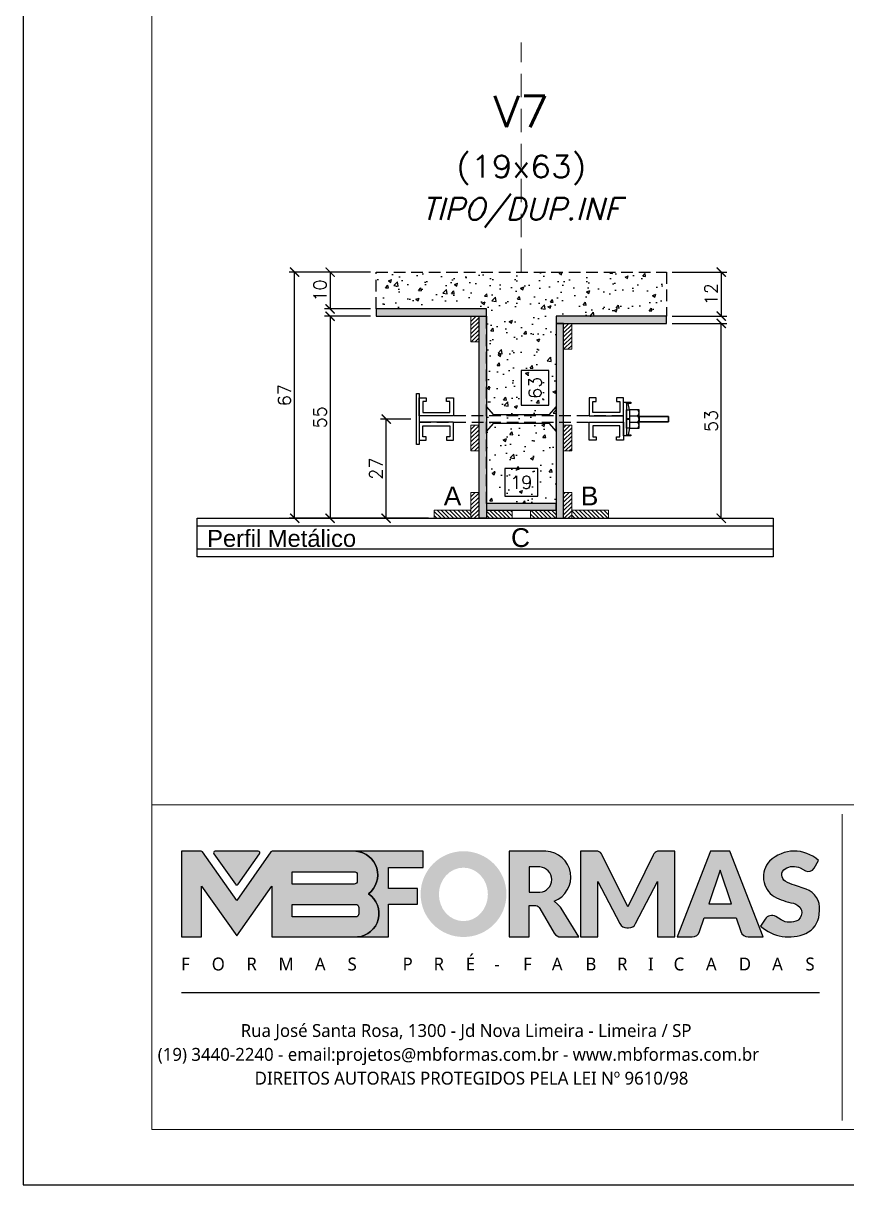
# Model space of a CAD drawing. Extents: x -23436 to 4767, y -4638 to 9755.
# Drawn here: x -20676 to -20228, y 2932 to 3565 of the extents above; entities that cross this region are included whole.
import ezdxf
from ezdxf.enums import TextEntityAlignment as Align

# ---------------------------------------------------------------- set-up
doc = ezdxf.new("R2010")
doc.units = 0
doc.header["$PDMODE"] = 2
doc.header["$PDSIZE"] = 10
doc.linetypes.add('CABLIN', pattern=[0.35, 0.25, -0.1])
doc.linetypes.add('HIDDEN', pattern=[9.525, 6.35, -3.175])
doc.layers.get('0').update_dxf_attribs({"lineweight": 13})
doc.layers.get('Defpoints').update_dxf_attribs({"lineweight": 13})
for name, color, linetype in [('Barra de Ancoragem', 20, 'Continuous'), ('Concreto', 250, 'HIDDEN'), ('Cota', 4, 'Continuous'), ('Cota Seção (2x)', 4, 'Continuous'), ('Hachura', 252, 'CABLIN'), ('MB Logo', 255, 'Continuous'), ('Painéis', 200, 'Continuous'), ('Perfil Metálico', 224, 'Continuous'), ('Texto de Titulo', 7, 'Continuous'), ('Texto Qtd Sarr', 242, 'Continuous'), ('Tubo de PVC', 51, 'Continuous')]:
    doc.layers.add(name, color=color, linetype=linetype)
for name, color, linetype, lineweight in [('FOLHA MB', 7, 'Continuous', 13), ('Madeira', 100, 'Continuous', 13), ('Texto Seção', 7, 'Continuous', 15)]:
    doc.layers.add(name, color=color, linetype=linetype, lineweight=lineweight)
doc.layers.add('Laje_Perimetro', color=7, linetype='Continuous', plot=False)
doc.styles.add('ARIAL', font='arial.ttf', dxfattribs={"oblique": 15, "height": 25})
doc.styles.add('MtXpl_Lucida_Sans_Un', font='l_10646.ttf')
doc.styles.add('ROMANS', font='romans.shx')
doc.dimstyles.new('Cota Seção (2x)', dxfattribs={"dimtxt": 7, "dimasz": 5, "dimexe": 3, "dimexo": 3, "dimgap": 2, "dimtad": 3, "dimdec": 1, "dimlfac": 0.5, "dimzin": 12, "dimdsep": 46, "dimtxsty": 'ROMANS', "dimblk": 'ARCHTICK', "dimcen": 0, "dimclrd": 4, "dimclre": 4, "dimclrt": 1, "dimadec": 1, "dimazin": 3, "dimtfac": 1, "dimtdec": 1, "dimtmove": 0, "dimatfit": 3, "dimldrblk": 'OBLIQUE', "dimfxl": 1, "dimtolj": 1, "dimtzin": 12, "dimarcsym": 0})
doc.dimstyles.new('Cota Seção interna', dxfattribs={"dimtxt": 7, "dimasz": 6, "dimexe": 0.18, "dimexo": 2, "dimgap": -4, "dimtad": 3, "dimdec": 1, "dimlfac": 0.5, "dimzin": 12, "dimdsep": 46, "dimtxsty": 'ROMANS', "dimblk": 'ARCHTICK', "dimcen": 0.09, "dimse1": 1, "dimse2": 1, "dimsd1": 1, "dimsd2": 1, "dimclrd": 180, "dimclre": 5, "dimclrt": 1, "dimadec": 0, "dimazin": 3, "dimtfac": 1, "dimtdec": 1, "dimtofl": 0, "dimtmove": 0, "dimatfit": 3, "dimldrblk": 'ARCHTICK', "dimfxl": 1, "dimtolj": 1, "dimtzin": 0, "dimarcsym": 0})
pattern_1 = [(315, (2532.2894, -4934.4996), (1.12253202, 1.12253202), [])]
pattern_2 = [(45, (-12125.087, 26394.387), (-1.12253202, 1.12253202), [])]

# ---------------------------------------------------------------- blocks, each defined once
blk = doc.blocks.new('MB-NOVO')
at = {"layer": 'MB Logo', "linetype": 'Continuous'}
h = blk.add_hatch(color=256, dxfattribs=at)
h.dxf.hatch_style = 1
h.set_gradient(color1=(242, 132, 69), color2=(247, 180, 141), rotation=90, tint=1)
h.paths.add_polyline_path([(-18529.58, 10980.84), (-18475.71, 10980.84, 0.706757), (-18468.67, 11008.01, 0.681802), (-18476.71, 11034.89), (-18529.36, 11034.89, 0.243712), (-18530.18, 11034.46), (-18551.72, 11003.93), (-18573.27, 11034.46, 0.243712), (-18574.09, 11034.89), (-18586.52, 11034.89), (-18586.52, 10980.84), (-18573.87, 10980.84), (-18573.87, 11012.87), (-18551.72, 10981.49), (-18529.58, 11012.87)])
h.paths.add_polyline_path([(-18516.75, 11014.08), (-18516.75, 11021.99), (-18477.79, 11021.99, -0.414214), (-18475.79, 11019.99), (-18475.79, 11016.08, -0.414214), (-18477.79, 11014.08)], flags=16)
h.paths.add_polyline_path([(-18516.75, 11001.39), (-18476.79, 11001.39, -0.414214), (-18474.79, 10999.39), (-18474.79, 10995.48, -0.414214), (-18476.79, 10993.48), (-18516.75, 10993.48)], flags=16)
at = {"layer": 'MB Logo', "true_color": 0x262626}
h = blk.add_hatch(color=250, dxfattribs=at)
h.dxf.hatch_style = 1
h.paths.add_polyline_path([(-18537.31, 11033.31, 0.60809), (-18538.12, 11034.89), (-18565.32, 11034.89, 0.60809), (-18566.14, 11033.31), (-18552.54, 11014.04, 0.518202), (-18550.91, 11014.04)])
h = blk.add_hatch(color=250, dxfattribs=at)
h.dxf.hatch_style = 1
h.paths.add_polyline_path([(-18456.17, 11011.29), (-18456.17, 11024.65), (-18434.21, 11024.65), (-18434.21, 11034.89), (-18476.71, 11034.89, -0.681802), (-18468.67, 11008.01, -0.706757), (-18475.71, 10980.84), (-18456.17, 10980.84), (-18456.17, 11001.45), (-18437.83, 11001.45), (-18437.83, 11011.29)])
h = blk.add_hatch(color=250, dxfattribs=at)
h.dxf.hatch_style = 1
h.paths.add_polyline_path([(-18435.91, 11007.86, 1), (-18381.87, 11007.86, 1)])
edge = h.paths.add_edge_path(flags=16)
edge.add_ellipse((-18408.97, 11007.68), major_axis=(0, 16.84), ratio=0.916255, start_angle=0, end_angle=360)
h = blk.add_hatch(color=250, dxfattribs=at)
h.dxf.hatch_style = 1
h.paths.add_polyline_path([(-18356.97, 11034.89), (-18380.17, 11034.89), (-18380.17, 10980.84), (-18367.64, 10980.84), (-18367.64, 11000.71), (-18363.41, 11000.71, -0.195765), (-18360.9, 10998.88), (-18351.79, 10983.24, 0.261385), (-18347.52, 10980.84), (-18336.38, 10980.84), (-18347.47, 10999, 0.082429), (-18349.61, 11001.48), (-18351.9, 11003.39, 0.81838)])
h.paths.add_polyline_path([(-18360.76, 11009), (-18367.64, 11009), (-18367.64, 11024.98), (-18360.76, 11024.98, -0.92578)], flags=16)
h = blk.add_hatch(color=250, dxfattribs=at)
h.dxf.hatch_style = 1
h.paths.add_polyline_path([(-18286.65, 11015.9), (-18286.65, 10980.84), (-18275.77, 10980.84), (-18275.77, 11034.89), (-18286.65, 11034.89, 0.216647), (-18289.44, 11032.44), (-18305.46, 10999.84), (-18321.61, 11032.7, 0.199908), (-18324.27, 11034.89), (-18335.15, 11034.89), (-18335.15, 10980.84), (-18324.27, 10980.84), (-18324.27, 11015.9), (-18310.42, 10989.3, 0.279644), (-18305.98, 10986.61, 0.340986), (-18300.5, 10989.3)])
h = blk.add_hatch(color=250, dxfattribs=at)
h.dxf.hatch_style = 1
h.paths.add_polyline_path([(-18274.36, 10980.84), (-18264.98, 10980.84, 0.322517), (-18260.24, 10984.26), (-18257.32, 10993), (-18237.21, 10993), (-18234.29, 10984.26, 0.322517), (-18229.55, 10980.84), (-18220.26, 10980.84), (-18241.25, 11034.89), (-18253.37, 11034.89)])
h.paths.add_polyline_path([(-18254.42, 11001.64), (-18247.26, 11023.04), (-18240.11, 11001.64)], flags=16)
h = blk.add_hatch(color=250, dxfattribs=at)
h.dxf.hatch_style = 1
h.paths.add_polyline_path([(-18206.02, 11024.02, -0.247671), (-18196.88, 11024.32), (-18193.53, 11022.53, 0.40799), (-18188.16, 11024.11), (-18185.37, 11029.08, 0.392837), (-18216.16, 11028.69, 0.467779), (-18213.26, 11006.32, 0.077523), (-18201.17, 11002.12, -0.214206), (-18196.11, 10997.94, -0.284295), (-18198.17, 10991.44, -0.26924), (-18208.78, 10991.57), (-18212.21, 10993.65, 0.407727), (-18219.02, 10992.06), (-18221.79, 10987.71, 0.296878), (-18193.23, 10983.12, 0.272251), (-18184.86, 10995.28), (-18184.65, 10997.88, 0.348906), (-18193.71, 11011.21), (-18200.42, 11013.47, -0.045018), (-18205.76, 11015.68, -0.618284)])
at = {"layer": 'MB Logo', "linetype": 'Continuous'}
blk.add_line((-18586.52, 10945.86), (-18184.78, 10945.86), dxfattribs=at)
at = {"layer": 'MB Logo', "color": 23, "linetype": 'Continuous', "true_color": 0xf28445}
for points in [[(-18573.27, 11034.46, 0.243712), (-18574.09, 11034.89), (-18586.52, 11034.89), (-18586.52, 10980.84), (-18573.87, 10980.84), (-18573.87, 11012.87), (-18551.72, 10981.49), (-18529.58, 11012.87), (-18529.58, 10980.84), (-18475.71, 10980.84, 0.706757), (-18468.67, 11008.01, 0.681802), (-18476.71, 11034.89), (-18529.36, 11034.89, 0.243712), (-18530.18, 11034.46), (-18551.72, 11003.93)], [(-18516.75, 11021.99), (-18477.79, 11021.99, -0.414214), (-18475.79, 11019.99), (-18475.79, 11016.08, -0.414214), (-18477.79, 11014.08), (-18516.75, 11014.08)], [(-18516.75, 11001.39), (-18476.79, 11001.39, -0.414214), (-18474.79, 10999.39), (-18474.79, 10995.48, -0.414214), (-18476.79, 10993.48), (-18516.75, 10993.48)]]:
    blk.add_lwpolyline(points, format="xyb", close=True, dxfattribs=at)
at = {"layer": 'MB Logo', "color": 250, "true_color": 0x262626}
for points in [[(-18537.31, 11033.31, 0.60809), (-18538.12, 11034.89), (-18565.32, 11034.89, 0.60809), (-18566.14, 11033.31), (-18552.54, 11014.04, 0.518202), (-18550.91, 11014.04)], [(-18437.83, 11011.29), (-18456.17, 11011.29), (-18456.17, 11024.65), (-18434.21, 11024.65), (-18434.21, 11034.89), (-18476.71, 11034.89, -0.681802), (-18468.67, 11008.01, -0.706757), (-18475.71, 10980.84), (-18456.17, 10980.84), (-18456.17, 11001.45), (-18437.83, 11001.45)], [(-18347.52, 10980.84), (-18336.38, 10980.84), (-18347.47, 10999, 0.082429), (-18349.61, 11001.48), (-18351.9, 11003.39, 0.81838), (-18356.97, 11034.89), (-18380.17, 11034.89), (-18380.17, 10980.84), (-18367.64, 10980.84), (-18367.64, 11000.71), (-18363.41, 11000.71, -0.209789), (-18360.79, 10998.69), (-18351.79, 10983.24, 0.261385)], [(-18286.65, 11015.9), (-18286.65, 10980.84), (-18275.77, 10980.84), (-18275.77, 11034.89), (-18286.65, 11034.89, 0.216647), (-18289.44, 11032.44), (-18305.46, 10999.84), (-18321.48, 11032.44, 0.216647), (-18324.27, 11034.89), (-18335.15, 11034.89), (-18335.15, 10980.84), (-18324.27, 10980.84), (-18324.27, 11015.9), (-18310.42, 10989.3, 0.279644), (-18305.98, 10986.61), (-18304.93, 10986.61, 0.279644), (-18300.5, 10989.3)], [(-18264.98, 10980.84, 0.322517), (-18260.24, 10984.26), (-18257.32, 10993), (-18237.21, 10993), (-18234.29, 10984.26, 0.322517), (-18229.55, 10980.84), (-18220.26, 10980.84), (-18241.25, 11034.89), (-18253.37, 11034.89), (-18274.36, 10980.84)], [(-18206.24, 11015.94, -0.549626), (-18206.37, 11023.82, -0.258723), (-18196.88, 11024.32), (-18193.53, 11022.53, 0.40799), (-18188.16, 11024.11), (-18185.37, 11029.08, 0.392837), (-18216.16, 11028.69, 0.467779), (-18213.26, 11006.32, 0.077523), (-18201.17, 11002.12, -0.203897), (-18196.26, 10998.22), (-18196.08, 10997.79, -0.267611), (-18197.99, 10991.6), (-18198.45, 10991.29, -0.261145), (-18208.78, 10991.57), (-18212.21, 10993.65, 0.407727), (-18219.02, 10992.06), (-18221.79, 10987.71, 0.296878), (-18193.23, 10983.12, 0.265963), (-18184.89, 10994.94), (-18184.67, 10997.65, 0.340466), (-18193.12, 11011.01), (-18200.42, 11013.47, -0.049298)], [(-18367.64, 11009), (-18360.76, 11009, 0.92578), (-18360.76, 11024.98), (-18367.64, 11024.98)]]:
    blk.add_lwpolyline(points, format="xyb", close=True, dxfattribs=at)
blk.add_lwpolyline([(-18247.26, 11023.04), (-18254.42, 11001.64), (-18240.11, 11001.64)], close=True, dxfattribs=at)
at = {"layer": 'MB Logo', "color": 250, "true_color": 0x262626, "style": 'MtXpl_Lucida_Sans_Un'}
for s, height, p in [('É', 8.12, (-18407.52, 10959.76)), ('F', 8.12, (-18586.78, 10959.76)), ('O', 8.12, (-18567.45, 10959.76)), ('R', 8.12, (-18545.63, 10959.76)), ('M', 8.12, (-18525.4, 10959.76)), ('A', 8.12, (-18502.51, 10959.76)), ('S', 8.12, (-18481.92, 10959.76)), ('P', 8.12, (-18447.27, 10959.76)), ('R', 8.12, (-18427.76, 10959.76)), ('-', 8.12, (-18389.56, 10959.76)), ('F', 8.12, (-18371.38, 10959.76)), ('A', 8.12, (-18353.29, 10959.76)), ('B', 8.12, (-18332.1, 10959.76)), ('R', 8.12, (-18312.21, 10959.76)), ('I', 8.12, (-18292.68, 10959.76)), ('C', 8.12, (-18276.61, 10959.76)), ('A', 8.12, (-18256.26, 10959.76)), ('D', 8.12, (-18235.54, 10959.76)), ('A', 8.12, (-18214.57, 10959.76)), ('S', 8.12, (-18193.6, 10959.76)), ('DIREITOS AUTORAIS PROTEGIDOS PELA LEI Nº 9610/98', 8.1225, (-18540.43, 10887.84))]:
    blk.add_text(s, height=height, dxfattribs=at).set_placement(p)
at = {"layer": 'MB Logo', "style": 'MtXpl_Lucida_Sans_Un'}
for s, p in [('Rua José Santa Rosa, 1300 - Jd Nova Limeira - Limeira / SP', (-18549.2, 10917.84)), ('(19) 3440-2240 - email:projetos@mbformas.com.br - www.mbformas.com.br', (-18601.47, 10902.84))]:
    blk.add_text(s, height=8.1225, dxfattribs=at).set_placement(p)
blk = doc.blocks.new('A$C169d8357')
at = {"layer": 'FOLHA MB', "color": 1}
for p, q in [((1109.82, 356.72), (70, 356.72)), ((445.65, 351.67), (445.65, 184.99))]:
    blk.add_line(p, q, dxfattribs=at)
for points in [[(0, 1199.94), (0, 149.94), (1485.02, 149.94), (1485.02, 1199.94)], [(70, 1169.94), (70, 179.94), (1455.02, 179.94), (1455.02, 1169.94)]]:
    blk.add_lwpolyline(points, close=True, dxfattribs=at)
at = {"layer": 'MB Logo', "xscale": 0.8642040370897565, "yscale": 0.8642040370897565, "zscale": 0.8642040370897565}
blk.add_blockref('MB-NOVO', (16148.65, -9204.85), dxfattribs=at)
blk = doc.blocks.new('titulo1')
at = {"layer": 'Defpoints', "color": 252, "linetype": 'HIDDEN', "ltscale": 2}
blk.add_line((0, 0), (0, 125), dxfattribs=at)
at = {"layer": 'Defpoints', "style": 'ROMANS', "oblique": 15}
blk.add_attdef('FOLHA', text='', height=10, dxfattribs=at).set_placement((0, 15.58), align=Align.MIDDLE_CENTER)
at = {"layer": 'Texto Qtd Sarr', "color": 3, "style": 'ROMANS', "oblique": 15}
for tag, height, p in [('TITULO', 17, (0, 71.45)), ('SEÇÃO', 12, (0, 41.55))]:
    blk.add_attdef(tag, text='', height=height, dxfattribs=at).set_placement(p, align=Align.MIDDLE_CENTER)
blk = doc.blocks.new('*D474')
at = {"layer": 'Cota Seção (2x)', "color": 180, "lineweight": -2, "transparency": 16777216}
for p, q in [((-20396.33, 3322.14), (-20414.33, 3322.14)), ((-20414.33, 3322.14), (-20414.33, 3307.14)), ((-20396.33, 3307.14), (-20396.33, 3322.14)), ((-20414.33, 3307.14), (-20396.33, 3307.14))]:
    blk.add_line(p, q, dxfattribs=at)
at = {"layer": 'Defpoints', "color": 0, "transparency": 16777216}
for p in [(-20424.33, 3303.14), (-20386.33, 3303.14), (-20386.33, 3303.14)]:
    blk.add_point(p, dxfattribs=at)
at = {"layer": 'Cota Seção (2x)', "color": 1, "transparency": 16777216, "insert": (-20405.33, 3314.64), "char_height": 7, "attachment_point": 5, "style": 'ROMANS'}
blk.add_mtext('\\A1;19', dxfattribs=at)
blk = doc.blocks.new('_ArchTick')
at = {"color": 0, "linetype": 'ByBlock', "const_width": 0.15}
blk.add_lwpolyline([(-0.5, -0.5), (0.5, 0.5)], dxfattribs=at)
blk = doc.blocks.new('*D475')
at = {"layer": 'Cota', "color": 4, "lineweight": -2, "transparency": 16777216}
for p, q in [((-20323.33, 3429.14), (-20293.53, 3429.14)), ((-20296.53, 3429.14), (-20296.53, 3405.14)), ((-20323.33, 3405.14), (-20293.53, 3405.14))]:
    blk.add_line(p, q, dxfattribs=at)
at = {"layer": 'Defpoints', "color": 0, "transparency": 16777216}
for p in [(-20326.33, 3429.14), (-20326.33, 3405.14), (-20296.53, 3405.14)]:
    blk.add_point(p, dxfattribs=at)
at = {"layer": 'Cota', "color": 4, "lineweight": -2, "transparency": 16777216, "xscale": 5, "yscale": 5, "zscale": 5}
for p, rotation in [((-20296.53, 3429.14), 90), ((-20296.53, 3405.14), 270)]:
    blk.add_blockref('_ArchTick', p, dxfattribs=dict(at, rotation=rotation))
at = {"layer": 'Cota', "color": 1, "transparency": 16777216, "insert": (-20302.03, 3417.14), "char_height": 7, "attachment_point": 5, "rotation": 90, "style": 'ROMANS'}
blk.add_mtext('\\A1;12', dxfattribs=at)
blk = doc.blocks.new('_OBLIQUE')
at = {"color": 0, "linetype": 'ByBlock', "lineweight": -2}
for p, q in [((0, 0), (-1, 0)), ((-0.5, -0.5), (0.5, 0.5))]:
    blk.add_line(p, q, dxfattribs=at)
blk = doc.blocks.new('DSADSAD')
at = {"layer": 'Barra de Ancoragem'}
for p, q in [((-12990.96, 7698.42), (-13009.22, 7698.42)), ((-13005.1, 7696.87), (-13008.63, 7697.64)), ((-12995.08, 7696.87), (-12991.55, 7697.64))]:
    blk.add_line(p, q, dxfattribs=at)
at = {"layer": 'Barra de Ancoragem', "flags": 128}
for points in [[(-13009.22, 7700.2), (-12990.96, 7700.2), (-12990.96, 7698.42), (-13009.22, 7698.42)], [(-13008.63, 7698.42), (-13008.63, 7696.05), (-13009.22, 7696.05), (-13009.22, 7698.42)], [(-12995.08, 7698.42), (-12995.08, 7696.87), (-13005.1, 7696.87), (-13005.1, 7698.42)], [(-12990.96, 7698.42), (-12990.96, 7696.05), (-12991.55, 7696.05), (-12991.55, 7698.42)]]:
    blk.add_lwpolyline(points, close=True, dxfattribs=at)
for points in [[(-13005.1, 7696.87), (-13005.1, 7691.61), (-12995.08, 7691.61), (-12995.08, 7696.87)], [(-13000.38, 7696.87), (-13000.38, 7698.42), (-12999.79, 7698.42), (-12999.79, 7696.87), (-13000.38, 7696.87), (-12999.79, 7696.87)]]:
    blk.add_lwpolyline(points, dxfattribs=at)
for points in [[(-13001.86, 7696.87), (-13001.86, 7692.79, 0.666667), (-12998.32, 7692.79, 0.666667)], [(-12998.32, 7696.87), (-12998.32, 7692.79, 0.729796), (-12995.08, 7692.79, 0.729796)]]:
    blk.add_lwpolyline(points, format="xyb", dxfattribs=at)
at = {"layer": 'Barra de Ancoragem'}
blk.add_arc((-13003.48, 7693.31), 1.7, 197.75636, 342.24364, dxfattribs=at)
blk = doc.blocks.new('*D476')
at = {"layer": 'Cota', "color": 4, "lineweight": -2, "transparency": 16777216}
for p, q in [((-20465.45, 3349.14), (-20481.9, 3349.14)), ((-20478.9, 3295.14), (-20478.9, 3349.14)), ((-20455.88, 3295.14), (-20481.9, 3295.14))]:
    blk.add_line(p, q, dxfattribs=at)
at = {"layer": 'Defpoints', "color": 0, "transparency": 16777216}
for p in [(-20478.9, 3349.14), (-20462.45, 3349.14), (-20452.88, 3295.14)]:
    blk.add_point(p, dxfattribs=at)
at = {"layer": 'Cota', "color": 4, "lineweight": -2, "transparency": 16777216, "xscale": 5, "yscale": 5, "zscale": 5}
for p, rotation in [((-20478.9, 3349.14), 90), ((-20478.9, 3295.14), 270)]:
    blk.add_blockref('_ArchTick', p, dxfattribs=dict(at, rotation=rotation))
at = {"layer": 'Cota', "color": 1, "transparency": 16777216, "insert": (-20484.4, 3322.14), "char_height": 7, "attachment_point": 5, "rotation": 90, "style": 'ROMANS'}
blk.add_mtext('\\A1;27', dxfattribs=at)
blk = doc.blocks.new('*D477')
at = {"layer": 'Cota', "color": 4, "lineweight": -2, "transparency": 16777216}
for p, q in [((-20487.33, 3429.14), (-20531.71, 3429.14)), ((-20528.71, 3295.14), (-20528.71, 3429.14)), ((-20465.33, 3295.14), (-20531.71, 3295.14))]:
    blk.add_line(p, q, dxfattribs=at)
at = {"layer": 'Defpoints', "color": 0, "transparency": 16777216}
for p in [(-20528.71, 3429.14), (-20484.33, 3429.14), (-20462.33, 3295.14)]:
    blk.add_point(p, dxfattribs=at)
at = {"layer": 'Cota', "color": 4, "lineweight": -2, "transparency": 16777216, "xscale": 5, "yscale": 5, "zscale": 5}
for p, rotation in [((-20528.71, 3429.14), 90), ((-20528.71, 3295.14), 270)]:
    blk.add_blockref('_ArchTick', p, dxfattribs=dict(at, rotation=rotation))
at = {"layer": 'Cota', "color": 1, "transparency": 16777216, "insert": (-20534.21, 3362.14), "char_height": 7, "attachment_point": 5, "rotation": 90, "style": 'ROMANS'}
blk.add_mtext('\\A1;67', dxfattribs=at)
blk = doc.blocks.new('*D478')
at = {"layer": 'Cota', "color": 4, "lineweight": -2, "transparency": 16777216}
for p, q in [((-20323.33, 3401.14), (-20293.53, 3401.14)), ((-20296.53, 3295.14), (-20296.53, 3401.14)), ((-20354.93, 3295.14), (-20293.53, 3295.14))]:
    blk.add_line(p, q, dxfattribs=at)
at = {"layer": 'Defpoints', "color": 0, "transparency": 16777216}
for p in [(-20326.33, 3401.14), (-20296.53, 3401.14), (-20357.93, 3295.14)]:
    blk.add_point(p, dxfattribs=at)
at = {"layer": 'Cota', "color": 4, "lineweight": -2, "transparency": 16777216, "xscale": 5, "yscale": 5, "zscale": 5}
for p, rotation in [((-20296.53, 3401.14), 90), ((-20296.53, 3295.14), 270)]:
    blk.add_blockref('_ArchTick', p, dxfattribs=dict(at, rotation=rotation))
at = {"layer": 'Cota', "color": 1, "transparency": 16777216, "insert": (-20302.03, 3348.14), "char_height": 7, "attachment_point": 5, "rotation": 90, "style": 'ROMANS'}
blk.add_mtext('\\A1;53', dxfattribs=at)
blk = doc.blocks.new('*D479')
at = {"layer": 'Cota Seção (2x)', "color": 180, "lineweight": -2, "transparency": 16777216}
for p, q in [((-20390.33, 3375.64), (-20405.33, 3375.64)), ((-20405.33, 3375.64), (-20405.33, 3356.64)), ((-20390.33, 3356.64), (-20390.33, 3375.64)), ((-20405.33, 3356.64), (-20390.33, 3356.64))]:
    blk.add_line(p, q, dxfattribs=at)
at = {"layer": 'Defpoints', "color": 0, "transparency": 16777216}
for p in [(-20386.33, 3429.14), (-20386.33, 3429.14), (-20386.33, 3303.14)]:
    blk.add_point(p, dxfattribs=at)
at = {"layer": 'Cota Seção (2x)', "color": 1, "transparency": 16777216, "insert": (-20397.83, 3366.14), "char_height": 7, "attachment_point": 5, "rotation": 90, "style": 'ROMANS'}
blk.add_mtext('\\A1;63', dxfattribs=at)
blk = doc.blocks.new('*D480')
at = {"layer": 'Cota', "color": 4, "lineweight": -2, "transparency": 16777216}
for p, q in [((-20487.33, 3429.14), (-20512.39, 3429.14)), ((-20509.39, 3429.14), (-20509.39, 3409.14)), ((-20487.33, 3409.14), (-20512.39, 3409.14))]:
    blk.add_line(p, q, dxfattribs=at)
at = {"layer": 'Defpoints', "color": 0, "transparency": 16777216}
for p in [(-20484.33, 3429.14), (-20509.39, 3409.14), (-20484.33, 3409.14)]:
    blk.add_point(p, dxfattribs=at)
at = {"layer": 'Cota', "color": 4, "lineweight": -2, "transparency": 16777216, "xscale": 5, "yscale": 5, "zscale": 5}
for p, rotation in [((-20509.39, 3429.14), 90), ((-20509.39, 3409.14), 270)]:
    blk.add_blockref('_ArchTick', p, dxfattribs=dict(at, rotation=rotation))
at = {"layer": 'Cota', "color": 1, "transparency": 16777216, "insert": (-20514.89, 3419.14), "char_height": 7, "attachment_point": 5, "rotation": 90, "style": 'ROMANS'}
blk.add_mtext('\\A1;10', dxfattribs=at)
blk = doc.blocks.new('*D481')
at = {"layer": 'Cota', "color": 4, "lineweight": -2, "transparency": 16777216}
for p, q in [((-20487.33, 3405.14), (-20512.39, 3405.14)), ((-20509.39, 3405.14), (-20509.39, 3295.14)), ((-20465.33, 3295.14), (-20512.39, 3295.14))]:
    blk.add_line(p, q, dxfattribs=at)
at = {"layer": 'Defpoints', "color": 0, "transparency": 16777216}
for p in [(-20484.33, 3405.14), (-20509.39, 3295.14), (-20462.33, 3295.14)]:
    blk.add_point(p, dxfattribs=at)
at = {"layer": 'Cota', "color": 4, "lineweight": -2, "transparency": 16777216, "xscale": 5, "yscale": 5, "zscale": 5}
for p, rotation in [((-20509.39, 3405.14), 90), ((-20509.39, 3295.14), 270)]:
    blk.add_blockref('_ArchTick', p, dxfattribs=dict(at, rotation=rotation))
at = {"layer": 'Cota', "color": 1, "transparency": 16777216, "insert": (-20514.89, 3350.14), "char_height": 7, "attachment_point": 5, "rotation": 90, "style": 'ROMANS'}
blk.add_mtext('\\A1;55', dxfattribs=at)

msp = doc.modelspace()

# ---------------------------------------------------------------- hatches: boundary and pattern name
at = {"layer": 'Concreto'}
h = msp.add_hatch(dxfattribs=at)
h.set_pattern_fill('AR-CONC', color=256, scale=2.5)
h.set_pattern_definition([(50, (-1607.701, -3817.781), (17.931505, -1.568803), [1.875, -20.625]), (355, (-1607.701, -3817.78), (-3.468783, 18.804803), [1.5, -16.5]), (100.45144, (-1606.207, -3817.911), (14.462721, 17.236), [1.593505, -17.528553]), (46.1842, (-1607.701, -3812.78), (26.681033, -4.137982), [2.8125, -30.9375]), (96.63564, (-1605.478, -3813.126), (23.36655, 24.352965), [2.39026, -26.292844]), (351.18416, (-1607.7, -3812.78), (23.36655, 24.352965), [2.25, -24.75]), (21, (-1605.201, -3814.031), (14.922676, -10.065472), [1.875, -20.625]), (326, (-1605.201, -3814.03), (6.082883, 18.128751), [1.5, -16.5]), (71.45144, (-1603.958, -3814.87), (21.00556, 8.063279), [1.593505, -17.528553]), (37.5, (-1607.701, -3817.781), (0.3039964, 8.3223463), [0, -16.3, 0, -16.75, 0, -16.5625]), (7.5, (-1607.701, -3817.781), (6.5767384, 9.8602928), [0, -9.55, 0, -15.925, 0, -6.3125]), (327.5, (-1613.276, -3817.781), (13.345561, -0.5638718), [0, -6.25, 0, -19.5, 0, -25.875]), (317.5, (-1615.776, -3817.781), (14.579654, 2.5026246), [0, -8.125, 0, -12.95, 0, -18.375])])
h.paths.add_polyline_path([(-20484.33, 3409.14), (-20484.33, 3429.14), (-20326.33, 3429.14), (-20326.33, 3405.14), (-20386.33, 3405.14), (-20386.33, 3303.14), (-20424.33, 3303.14), (-20424.33, 3409.14)])
at = {"layer": 'Hachura'}
h = msp.add_hatch(color=256, dxfattribs=at)
h.dxf.hatch_style = 1
h.paths.add_polyline_path([(-20424.33, 3405.14), (-20424.33, 3409.14), (-20484.33, 3409.14), (-20484.33, 3405.14)])
h = msp.add_hatch(dxfattribs=at)
h.set_pattern_fill('ANSI31', color=256, scale=0.5, angle=360, style=0)
h.set_pattern_definition([(45, (-12125.087, 26365.7644), (-1.12253202, 1.12253202), [])])
h.paths.add_polyline_path([(-20428.33, 3405.14), (-20432.73, 3405.14), (-20432.73, 3391.14), (-20428.33, 3391.14)])
h = msp.add_hatch(color=256, dxfattribs=at)
h.dxf.hatch_style = 1
h.paths.add_polyline_path([(-20428.33, 3405.14), (-20424.33, 3405.14), (-20424.33, 3295.14), (-20428.33, 3295.14)])
h = msp.add_hatch(color=256, dxfattribs=at)
h.dxf.hatch_style = 1
h.paths.add_polyline_path([(-20326.33, 3401.14), (-20326.33, 3405.14), (-20386.33, 3405.14), (-20386.33, 3401.14)])
h = msp.add_hatch(color=256, dxfattribs=at)
h.dxf.hatch_style = 1
h.paths.add_polyline_path([(-20382.33, 3401.14), (-20386.33, 3401.14), (-20386.33, 3295.14), (-20382.33, 3295.14)])
h = msp.add_hatch(dxfattribs=at)
h.set_pattern_fill('ANSI31', color=256, scale=0.5, angle=360, style=0)
h.set_pattern_definition([(45, (-12074.687, 26361.7644), (-1.12253202, 1.12253202), [])])
h.paths.add_polyline_path([(-20377.93, 3401.14), (-20382.33, 3401.14), (-20382.33, 3387.14), (-20377.93, 3387.14)])
h = msp.add_hatch(dxfattribs=at)
h.set_pattern_fill('ANSI31', color=256, scale=0.5, angle=360, style=0)
h.set_pattern_definition(pattern_2)
h.paths.add_polyline_path([(-20428.33, 3331.77), (-20432.73, 3331.77), (-20432.73, 3345.77), (-20428.33, 3345.77)])
h = msp.add_hatch(dxfattribs=at)
h.set_pattern_fill('ANSI31', color=256, scale=0.5, angle=360, style=0)
h.set_pattern_definition(pattern_2)
h.paths.add_polyline_path([(-20382.33, 3331.77), (-20377.93, 3331.77), (-20377.93, 3345.77), (-20382.33, 3345.77)])
h = msp.add_hatch(dxfattribs=at)
h.set_pattern_fill('ANSI31', color=256, scale=0.5, angle=360, style=0)
h.set_pattern_definition([(45, (-12125.087, 26357.7644), (-1.12253202, 1.12253202), [])])
h.paths.add_polyline_path([(-20428.33, 3295.14), (-20432.73, 3295.14), (-20432.73, 3309.14), (-20428.33, 3309.14)])
h = msp.add_hatch(dxfattribs=at)
h.set_pattern_fill('ANSI31', color=256, scale=0.5, angle=360, style=0)
h.set_pattern_definition([(45, (-12074.687, 26363.7644), (-1.12253202, 1.12253202), [])])
h.paths.add_polyline_path([(-20377.93, 3295.14), (-20382.33, 3295.14), (-20382.33, 3309.14), (-20377.93, 3309.14)])
h = msp.add_hatch(color=256, dxfattribs=at)
h.dxf.hatch_style = 1
h.paths.add_polyline_path([(-20386.33, 3299.54), (-20386.33, 3303.14), (-20424.33, 3303.14), (-20424.33, 3299.54)])
h = msp.add_hatch(dxfattribs=at)
h.set_pattern_fill('ANSI31', color=256, scale=0.5, angle=270, style=0)
h.set_pattern_definition([(315, (2541.8894, -4934.4996), (1.12253202, 1.12253202), [])])
h.paths.add_polyline_path([(-20452.73, 3295.14), (-20452.73, 3299.54), (-20432.73, 3299.54), (-20432.73, 3295.14)])
h = msp.add_hatch(dxfattribs=at)
h.set_pattern_fill('ANSI31', color=256, scale=0.5, angle=270, style=0)
h.set_pattern_definition(pattern_1)
h.paths.add_polyline_path([(-20424.33, 3295.14), (-20424.33, 3299.54), (-20410.33, 3299.54), (-20410.33, 3295.14)])
h = msp.add_hatch(dxfattribs=at)
h.set_pattern_fill('ANSI31', color=256, scale=0.5, angle=270, style=0)
h.set_pattern_definition(pattern_1)
h.paths.add_polyline_path([(-20386.33, 3295.14), (-20386.33, 3299.54), (-20400.33, 3299.54), (-20400.33, 3295.14)])
h = msp.add_hatch(dxfattribs=at)
h.set_pattern_fill('ANSI31', color=256, scale=0.5, angle=270, style=0)
h.set_pattern_definition([(315, (2522.6894, -4934.4996), (1.12253202, 1.12253202), [])])
h.paths.add_polyline_path([(-20357.93, 3295.14), (-20357.93, 3299.54), (-20377.93, 3299.54), (-20377.93, 3295.14)])

# ---------------------------------------------------------------- linework, layer by layer
at = {"layer": 'Barra de Ancoragem', "flags": 128}
msp.add_lwpolyline([(-20462.45, 3335.28), (-20462.45, 3363.01), (-20460.85, 3363.01), (-20460.85, 3335.28)], close=True, dxfattribs=at)
at = {"layer": 'Barra de Ancoragem'}
for points in [[(-20460.85, 3360.62), (-20459, 3360.62), (-20457.16, 3360.62), (-20457.16, 3358.77), (-20459, 3358.77), (-20459, 3352.77), (-20444.18, 3352.77), (-20444.18, 3358.77), (-20446.03, 3358.77), (-20446.03, 3360.62), (-20444.18, 3360.62), (-20442.33, 3360.62), (-20442.33, 3350.92), (-20460.85, 3350.92)], [(-20349.81, 3360.62), (-20351.66, 3360.62), (-20353.51, 3360.62), (-20353.51, 3358.77), (-20351.66, 3358.77), (-20351.66, 3352.77), (-20366.48, 3352.77), (-20366.48, 3358.77), (-20364.63, 3358.77), (-20364.63, 3360.62), (-20366.48, 3360.62), (-20368.33, 3360.62), (-20368.33, 3350.92), (-20349.81, 3350.92)], [(-20460.85, 3337.67), (-20459, 3337.67), (-20457.16, 3337.67), (-20457.16, 3339.51), (-20459, 3339.51), (-20459, 3345.52), (-20444.18, 3345.52), (-20444.18, 3339.51), (-20446.03, 3339.51), (-20446.03, 3337.67), (-20444.18, 3337.67), (-20442.33, 3337.67), (-20442.33, 3347.37), (-20460.85, 3347.37)], [(-20349.81, 3337.67), (-20351.66, 3337.67), (-20353.51, 3337.67), (-20353.51, 3339.51), (-20351.66, 3339.51), (-20351.66, 3345.52), (-20366.48, 3345.52), (-20366.48, 3339.51), (-20364.63, 3339.51), (-20364.63, 3337.67), (-20366.48, 3337.67), (-20368.33, 3337.67), (-20368.33, 3347.37), (-20349.81, 3347.37)], [(-20341.22, 3350.62), (-20325.32, 3350.62), (-20325.32, 3347.67), (-20341.22, 3347.67)], [(-20325.32, 3347.67), (-20325.32, 3350.62), (-20341.22, 3350.62), (-20341.22, 3347.67)]]:
    msp.add_lwpolyline(points, close=True, dxfattribs=at)
at = {"layer": 'Barra de Ancoragem', "linetype": 'HIDDEN'}
msp.add_lwpolyline([(-20349.81, 3347.37), (-20349.81, 3350.92), (-20460.85, 3350.92), (-20460.85, 3347.37)], close=True, dxfattribs=at)
at = {"layer": 'Concreto'}
msp.add_lwpolyline([(-20484.33, 3409.14), (-20484.33, 3429.14), (-20326.33, 3429.14), (-20326.33, 3405.14), (-20386.33, 3405.14), (-20386.33, 3303.14), (-20424.33, 3303.14), (-20424.33, 3409.14)], close=True, dxfattribs=at)
at = {"layer": 'Laje_Perimetro'}
msp.add_lwpolyline([(-19191.38, 3982.26), (-20676.4, 3982.26), (-20676.4, 2932.26), (-19191.38, 2932.26)], close=True, dxfattribs=at)
at = {"layer": 'Madeira'}
for points in [[(-20428.33, 3405.14), (-20432.73, 3405.14), (-20432.73, 3391.14), (-20428.33, 3391.14)], [(-20377.93, 3401.14), (-20382.33, 3401.14), (-20382.33, 3387.14), (-20377.93, 3387.14)], [(-20428.33, 3331.77), (-20432.73, 3331.77), (-20432.73, 3345.77), (-20428.33, 3345.77)], [(-20382.33, 3331.77), (-20377.93, 3331.77), (-20377.93, 3345.77), (-20382.33, 3345.77)], [(-20428.33, 3295.14), (-20432.73, 3295.14), (-20432.73, 3309.14), (-20428.33, 3309.14)], [(-20377.93, 3295.14), (-20382.33, 3295.14), (-20382.33, 3309.14), (-20377.93, 3309.14)], [(-20452.73, 3295.14), (-20452.73, 3299.54), (-20432.73, 3299.54), (-20432.73, 3295.14)], [(-20424.33, 3295.14), (-20424.33, 3299.54), (-20410.33, 3299.54), (-20410.33, 3295.14)], [(-20386.33, 3295.14), (-20386.33, 3299.54), (-20400.33, 3299.54), (-20400.33, 3295.14)], [(-20357.93, 3295.14), (-20357.93, 3299.54), (-20377.93, 3299.54), (-20377.93, 3295.14)]]:
    msp.add_lwpolyline(points, close=True, dxfattribs=at)
at = {"layer": 'Painéis'}
for points in [[(-20424.33, 3405.14), (-20424.33, 3409.14), (-20484.33, 3409.14), (-20484.33, 3405.14)], [(-20428.33, 3405.14), (-20424.33, 3405.14), (-20424.33, 3295.14), (-20428.33, 3295.14)], [(-20326.33, 3401.14), (-20326.33, 3405.14), (-20386.33, 3405.14), (-20386.33, 3401.14)], [(-20382.33, 3401.14), (-20386.33, 3401.14), (-20386.33, 3295.14), (-20382.33, 3295.14)], [(-20386.33, 3299.54), (-20386.33, 3303.14), (-20424.33, 3303.14), (-20424.33, 3299.54)]]:
    msp.add_lwpolyline(points, close=True, dxfattribs=at)
at = {"layer": 'Perfil Metálico'}
msp.add_lwpolyline([(-20268.32, 3274.08), (-20581.66, 3274.08), (-20581.66, 3295.14), (-20268.32, 3295.14)], close=True, dxfattribs=at)
for points in [[(-20581.66, 3290.99), (-20268.32, 3290.99)], [(-20268.32, 3278.23), (-20581.66, 3278.23)]]:
    msp.add_lwpolyline(points, dxfattribs=at)
at = {"layer": 'Tubo de PVC'}
msp.add_lwpolyline([(-20424.33, 3355.92), (-20424.33, 3355.92), (-20424.33, 3342.37), (-20420.33, 3346.87), (-20390.33, 3346.87), (-20386.33, 3342.37), (-20386.33, 3355.92), (-20390.33, 3351.42), (-20420.33, 3351.42)], close=True, dxfattribs=at)

# ---------------------------------------------------------------- block references
at = {"layer": 'Barra de Ancoragem', "rotation": 90.00000000000001}
msp.add_blockref('DSADSAD', (-12649.6, 16349.23), dxfattribs=at)
at = {"layer": 'MB Logo'}
msp.add_blockref('A$C169d8357', (-20676.4, 2782.32), dxfattribs=at)
at = {"layer": 'Texto Seção'}
ref = msp.add_blockref('titulo1', (-20405.33, 3429.14), dxfattribs=at)
ref.add_attrib('TITULO', 'V7', dxfattribs={"layer": 'Texto de Titulo', "color": 7, "height": 17, "style": 'ROMANS', "width": 1.1}).set_placement((-20405.33, 3516.64), align=Align.MIDDLE_CENTER)
ref.add_attrib('SEÇÃO', '(19x63)', dxfattribs={"layer": 'Texto de Titulo', "color": 7, "height": 12, "style": 'ROMANS', "width": 1.1}).set_placement((-20405.33, 3486.64), align=Align.MIDDLE_CENTER)
ref.add_attrib('REAPROVEITAMENTO', 'TIPO/DUP.INF', dxfattribs={"layer": 'Texto de Titulo', "color": 7, "height": 12, "style": 'ROMANS', "oblique": 15}).set_placement((-20405.33, 3463.52), align=Align.MIDDLE_CENTER)

# ---------------------------------------------------------------- texts
at = {"layer": 'Texto Seção', "color": 0, "linetype": 'Continuous', "style": 'ARIAL'}
for s, p in [('A', (-20442.77, 3307.28)), ('B', (-20368.18, 3307.28)), ('C', (-20405.77, 3284.6))]:
    msp.add_text(s, height=10.22, dxfattribs=at).set_placement(p, align=Align.MIDDLE_CENTER)
at = {"layer": 'Texto Seção', "style": 'ARIAL'}
msp.add_text('Perfil Metálico', height=9.24, dxfattribs=at).set_placement((-20535.77, 3284.17), align=Align.MIDDLE_CENTER)

# ---------------------------------------------------------------- dimensions: what is measured, and where the dimension line sits
at = {"layer": 'Cota'}
for base, p1, p2, picture, middle in [((-20528.71, 3429.14), (-20462.33, 3295.14), (-20484.33, 3429.14), '*D477', (-20534.21, 3362.14)), ((-20509.39, 3409.14), (-20484.33, 3429.14), (-20484.33, 3409.14), '*D480', (-20514.89, 3419.14)), ((-20296.53, 3405.14), (-20326.33, 3429.14), (-20326.33, 3405.14), '*D475', (-20302.03, 3417.14)), ((-20509.39, 3295.14), (-20484.33, 3405.14), (-20462.33, 3295.14), '*D481', (-20514.89, 3350.14)), ((-20296.53, 3401.14), (-20357.93, 3295.14), (-20326.33, 3401.14), '*D478', (-20302.03, 3348.14)), ((-20478.9, 3349.14), (-20452.88, 3295.14), (-20462.45, 3349.14), '*D476', (-20484.4, 3322.14))]:
    dim = msp.add_linear_dim(base=base, p1=p1, p2=p2, angle=90, dimstyle='Cota Seção (2x)', dxfattribs=at)
    dim.commit()
    dim.dimension.update_dxf_attribs({"geometry": picture, "text_midpoint": middle})
at = {"layer": 'Cota Seção (2x)'}
dim = msp.add_linear_dim(base=(-20386.33, 3429.14), p1=(-20386.33, 3303.14), p2=(-20386.33, 3429.14), angle=90, dimstyle='Cota Seção interna', dxfattribs=at)
dim.commit()
dim.dimension.update_dxf_attribs({"geometry": '*D479', "text_midpoint": (-20397.83, 3366.14)})
dim = msp.add_linear_dim(base=(-20386.33, 3303.14), p1=(-20424.33, 3303.14), p2=(-20386.33, 3303.14), dimstyle='Cota Seção interna', dxfattribs=at)
dim.commit()
dim.dimension.update_dxf_attribs({"geometry": '*D474', "text_midpoint": (-20405.33, 3314.64)})

doc.saveas('drawing.dxf')
